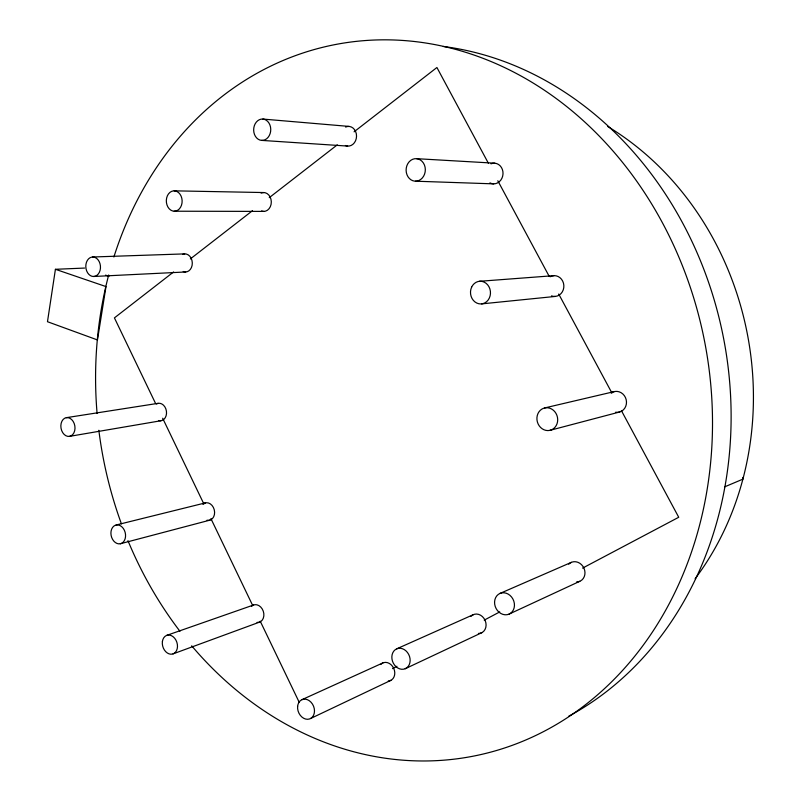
<?xml version="1.0" encoding="UTF-8"?>
<svg xmlns="http://www.w3.org/2000/svg" width="801" height="801" viewBox="0 0 801 801"><rect width="100%" height="100%" fill="white"/><g stroke="black" fill="none" stroke-linecap="round" stroke-linejoin="round"><path stroke-width="1.2" d="M55.419 269.296L47.479 321.712L97.462 339.944L105.992 286.588L55.419 269.296L84.576 268.065M173.597 271.94L114.423 317.887L155.624 403.584M190.358 258.923L252.495 210.683M269.256 197.667L337.301 144.841M354.072 131.825L436.915 67.504L488.35 163.174M392.53 668.625L396.946 666.292M484.245 620.124L499.714 611.934M582.597 568.109L678.727 517.266L621.386 410.593M310.508 718.557L390.938 680.319M405.196 668.735A10.814 8.821 66.9 0 0 405.937 650.833A10.814 8.821 66.9 0 0 391.849 656.73A10.814 8.821 66.9 0 0 405.196 668.735L481.882 632.65M508.995 614.147A11.294 9.642 65.4 0 0 509.957 595.343A11.294 9.642 65.4 0 0 494.577 601.851A11.294 9.642 65.4 0 0 508.995 614.147L579.784 581.306M302.037 699.633L382.958 662.888M396.735 648.82L473.421 614.617M499.954 593.441L571.363 562.352M724.735 486.818L742.887 479.158L743.378 478.337L742.707 477.456M173.046 653.886L259.554 622.127M166.708 635.383L253.577 604.995M120.34 543.759A9.612 7.189 76.6 0 0 123.284 528.41A9.612 7.189 76.6 0 0 111.109 530.983A9.612 7.189 76.6 0 0 120.34 543.759L209.982 520.129M549.876 430.367A11.514 10.323 75.1 0 0 554.743 411.614A11.514 10.323 75.1 0 0 537.291 415.459A11.514 10.323 75.1 0 0 549.876 430.367L619.764 411.964M116.095 525.015L205.547 502.848M544.65 407.939L614.287 391.599M69.507 436.365A9.482 6.999 80.3 0 0 73.121 421.346A9.482 6.999 80.3 0 0 61.156 423.339A9.482 6.999 80.3 0 0 69.507 436.365L161.151 420.705M66.313 417.671L158.197 403.324M481.611 303.889L555.463 296.42M479.288 281.311L554.052 275.654M93.717 276.485A9.762 7.329 85.4 0 0 99.194 261.597A9.762 7.329 85.4 0 0 86.518 262.137A9.762 7.329 85.4 0 0 93.717 276.485L185.712 271.97M92.516 257.001L184.691 253.887M174.218 211.214A10.193 7.91 88.2 0 0 181.086 196.085A10.193 7.91 88.2 0 0 167.389 195.774A10.193 7.91 88.2 0 0 174.218 211.214L263.639 211.404M174.187 190.838L263.749 192.55M415.479 181.196L493.666 183.86M416.57 158.678A11.274 9.602 -87.1 0 1 423.579 176.25A11.274 9.602 -87.1 0 1 407.008 174.838A11.274 9.602 -87.1 0 1 416.57 158.678L494.808 163.194M261.516 140.385L347.644 146.082M262.848 119.059A10.683 8.541 -88 0 1 269.266 135.609A10.683 8.541 -88 0 1 254.508 134.508A10.683 8.541 -88 0 1 262.848 119.059L349.056 126.418M105.512 275.133L109.006 276.305M497.811 180.766L549.246 276.435M558.708 294.037L611.924 393.001M162.663 418.242L203.865 503.939M210.913 518.597L252.645 605.416M260.235 621.206L299.264 702.387M443.313 46.468A353.261 301.456 79.1 0 1 724.074 340.926A353.261 301.456 79.1 0 1 568.76 716.184M113.882 257.001A362.442 306.282 79.1 0 1 547.564 92.385A362.442 306.282 79.1 0 1 654.807 628.374A362.442 306.282 79.1 0 1 191.679 645.816M179.945 631.258A362.442 306.282 79.1 0 1 127.96 540.655M121.422 523.854A362.442 306.282 79.1 0 1 98.843 430.277M97.091 413.496A362.442 306.282 79.1 0 1 108.676 274.983M607.649 126.448A293.877 257.962 79.1 0 1 695.118 578.733M261.096 193.101A9.432 7.589 89 0 1 271.309 201.782A9.432 7.589 89 0 1 261.506 210.983M470.978 616.349A9.962 8.39 65.6 0 1 485.136 620.465A9.962 8.39 65.6 0 1 478.387 633.461M345.621 127.059A9.852 8.15 -86.8 0 1 356.535 136.19A9.852 8.15 -86.8 0 1 345.391 145.492M182.718 254.358A9.061 7.069 85.9 0 1 192.3 262.918A9.061 7.069 85.9 0 1 183.209 271.509M550.187 276.735A10.413 9.412 87.2 0 1 563.844 285.386A10.413 9.412 87.2 0 1 551.488 295.899M490.973 163.815A10.353 9.071 -85.3 0 1 503.008 173.937A10.353 9.071 -85.3 0 1 489.922 182.888M611.133 393.001A10.543 9.702 74.3 0 1 626.192 399.729A10.543 9.702 74.3 0 1 615.629 412.225M202.913 504.26A8.931 6.949 76.4 0 1 214.257 509.756A8.931 6.949 76.4 0 1 207.008 520.219M156.375 404.004A8.811 6.788 80.4 0 1 166.428 411.183A8.811 6.788 80.4 0 1 158.728 420.545M251.444 606.397A9.071 7.089 72 0 1 263.249 611.123A9.071 7.089 72 0 1 257.041 622.427M380.705 664.5A9.592 7.76 66.9 0 1 393.732 668.384A9.592 7.76 66.9 0 1 388.265 681.03M568.71 564.214A10.373 9.111 63.5 0 1 583.979 568.229A10.373 9.111 63.5 0 1 576.59 581.957M471.629 287.148A11.354 9.982 86 0 0 480.9 303.939A11.354 9.982 86 0 0 488.93 286.698A11.354 9.982 86 0 0 471.629 287.148M162.403 641.501A9.782 7.349 72.6 0 0 172.545 654.037A9.782 7.349 72.6 0 0 174.738 638.337A9.782 7.349 72.6 0 0 162.403 641.501M297.622 706.392A10.373 8.1 67.9 0 0 309.436 718.998A10.373 8.1 67.9 0 0 311.038 702.227A10.373 8.1 67.9 0 0 297.622 706.392"/></g></svg>
